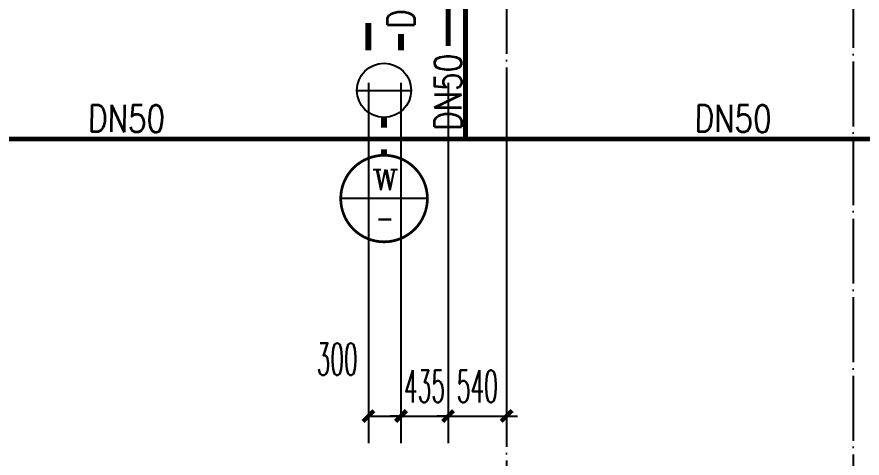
# Model space of a CAD drawing. Extents: x 27938 to 1507990, y 110129 to 923079.
# Drawn here: x 832696 to 840499, y 667259 to 671336 of the extents above; entities that cross this region are included whole.
import ezdxf
from ezdxf.enums import TextEntityAlignment as Align

# ---------------------------------------------------------------- set-up
doc = ezdxf.new("R2010")
doc.units = 0
doc.header["$LTSCALE"] = 1000
doc.header["$MEASUREMENT"] = 0
doc.linetypes.add('DOTE', pattern=[2.42, 2, -0.2, 0.02, -0.2])
for name, color, linetype in [('DIM_污水', 2, 'Continuous'), ('DOTE', 1, 'Continuous'), ('PIPE-凝结', 150, 'N'), ('PIPE-废水', 31, 'TG_F'), ('PIPE-污水', 2, 'W'), ('TEXT_凝结', 7, 'Continuous'), ('TEXT_废水', 7, 'Continuous'), ('TWT_DIM', 3, 'Continuous'), ('WELL_污水', 2, 'Continuous')]:
    doc.layers.add(name, color=color, linetype=linetype)
doc.styles.add('_TCH_DIM_T3', font='SIMPLEX.shx', dxfattribs={"width": 0.494118, "bigfont": 'GBCBIG.shx'})
doc.styles.add('_TWT_CIRCLE', font='COMPLEX', dxfattribs={"width": 1.1, "height": 3.5, "bigfont": 'HZTXT'})
doc.styles.add('_TWT_PIPEDN', font='SIMPLEX', dxfattribs={"width": 0.8, "height": 3.5, "bigfont": 'HZTXT'})
doc.styles.get("Standard").update_dxf_attribs({"font": 'gbenor.shx', "bigfont": 'gbcbig.shx'})
doc.styles.add('TG_LINETYPE', font='SIMPLEX', dxfattribs={"width": 0.8, "height": 3, "bigfont": 'HZTXT'})
doc.linetypes.add('N', pattern='A,3,-0.2,["N",Standard,S=0.25,R=0,X=-0.1,Y=-0.115],-0.2', length=3.4)
doc.linetypes.add('TG_F', pattern='A,2,-0.3,["F",TG_LINETYPE,S=0.1,R=0,X=-0.23,Y=-0.15],0', length=2.3)
doc.linetypes.add('W', pattern='A,3,-0.2,["W",Standard,S=0.25,R=0,X=-0.1,Y=-0.115],-0.2', length=3.4)
doc.dimstyles.new('_TWT_ARCH&&100', dxfattribs={"dimtxt": 297.5, "dimasz": 100, "dimexe": 250, "dimexo": 300, "dimgap": 126.25, "dimtad": 1, "dimdec": 0, "dimzin": 0, "dimdsep": 46, "dimtxsty": '_TCH_DIM_T3', "dimblk": 'ARCHTICK', "dimcen": 0.09, "dimclrt": 7, "dimazin": 2, "dimtfac": 1, "dimtdec": 0, "dimtix": 1, "dimtmove": 2, "dimatfit": 3, "dimfxl": 1, "dimtolj": 1, "dimtzin": 0, "dimarcsym": 0})

# ---------------------------------------------------------------- blocks, each defined once
blk = doc.blocks.new('_ArchTick')
at = {"color": 0, "linetype": 'ByBlock', "const_width": 0.4}
blk.add_lwpolyline([(-0.5, -0.5), (0.5, 0.5)], dxfattribs=at)
blk = doc.blocks.new('*D666')
at = {"layer": 'Defpoints', "color": 0}
for p in [(835941.6, 671026.7), (836241.6, 671026.7), (836241.6, 667647.9)]:
    blk.add_point(p, dxfattribs=at)
at = {"layer": 'TWT_DIM', "color": 0, "lineweight": -2}
for p, q in [((835941.6, 670726.7), (835941.6, 667397.9)), ((836241.6, 670726.7), (836241.6, 667397.9)), ((835941.6, 667647.9), (836241.6, 667647.9))]:
    blk.add_line(p, q, dxfattribs=at)
at = {"layer": 'TWT_DIM', "color": 0, "lineweight": -2, "xscale": 100, "yscale": 100, "zscale": 100, "rotation": 180}
blk.add_blockref('_ArchTick', (835941.6, 667647.9), dxfattribs=at)
at = {"layer": 'TWT_DIM', "color": 0, "lineweight": -2, "xscale": 100, "yscale": 100, "zscale": 100}
blk.add_blockref('_ArchTick', (836241.6, 667647.9), dxfattribs=at)
at = {"layer": 'TWT_DIM', "color": 7, "insert": (835652.6, 668172.9), "char_height": 297.5, "attachment_point": 5, "style": '_TCH_DIM_T3'}
blk.add_mtext('\\A1;300', dxfattribs=at)
blk = doc.blocks.new('*D667')
at = {"layer": 'Defpoints', "color": 0}
for p in [(836241.6, 671026.7), (836676.6, 671026.7), (836676.6, 667647.9)]:
    blk.add_point(p, dxfattribs=at)
at = {"layer": 'TWT_DIM', "color": 0, "lineweight": -2}
for p, q in [((836241.6, 670726.7), (836241.6, 667397.9)), ((836676.6, 670726.7), (836676.6, 667397.9)), ((836241.6, 667647.9), (836141.6, 667647.9)), ((836241.6, 667647.9), (836676.6, 667647.9)), ((836676.6, 667647.9), (836776.6, 667647.9))]:
    blk.add_line(p, q, dxfattribs=at)
at = {"layer": 'TWT_DIM', "color": 0, "lineweight": -2, "xscale": 100, "yscale": 100, "zscale": 100}
blk.add_blockref('_ArchTick', (836241.6, 667647.9), dxfattribs=at)
at = {"layer": 'TWT_DIM', "color": 0, "lineweight": -2, "xscale": 100, "yscale": 100, "zscale": 100, "rotation": 180}
blk.add_blockref('_ArchTick', (836676.6, 667647.9), dxfattribs=at)
at = {"layer": 'TWT_DIM', "color": 7, "insert": (836459.1, 667922.9), "char_height": 297.5, "attachment_point": 5, "style": '_TCH_DIM_T3'}
blk.add_mtext('\\A1;435', dxfattribs=at)
blk = doc.blocks.new('*D668')
at = {"layer": 'Defpoints', "color": 0}
for p in [(836676.6, 671026.7), (837216.6, 671026.7), (837216.6, 667647.9)]:
    blk.add_point(p, dxfattribs=at)
at = {"layer": 'TWT_DIM', "color": 0, "lineweight": -2}
for p, q in [((836676.6, 670726.7), (836676.6, 667397.9)), ((837216.6, 670726.7), (837216.6, 667397.9)), ((836676.6, 667647.9), (836576.6, 667647.9)), ((836676.6, 667647.9), (837216.6, 667647.9)), ((837216.6, 667647.9), (837316.6, 667647.9))]:
    blk.add_line(p, q, dxfattribs=at)
at = {"layer": 'TWT_DIM', "color": 0, "lineweight": -2, "xscale": 100, "yscale": 100, "zscale": 100}
blk.add_blockref('_ArchTick', (836676.6, 667647.9), dxfattribs=at)
at = {"layer": 'TWT_DIM', "color": 0, "lineweight": -2, "xscale": 100, "yscale": 100, "zscale": 100, "rotation": 180}
blk.add_blockref('_ArchTick', (837216.6, 667647.9), dxfattribs=at)
at = {"layer": 'TWT_DIM', "color": 7, "insert": (836946.6, 667922.9), "char_height": 297.5, "attachment_point": 5, "style": '_TCH_DIM_T3'}
blk.add_mtext('\\A1;540', dxfattribs=at)
blk = doc.blocks.new('$TWTSYS$00000190')
blk.add_line((0, 0.5, 0), (0, -0.5, 0))
blk.add_circle((0, 0, 0), 0.5)
blk = doc.blocks.new('*D1459')
at = {"layer": 'Defpoints', "color": 0}
for p in [(835941.6, 671026.7), (836241.6, 671026.7), (836241.6, 667647.9)]:
    blk.add_point(p, dxfattribs=at)
at = {"layer": 'TWT_DIM', "color": 0, "lineweight": -2}
for p, q in [((835941.6, 670726.7), (835941.6, 667397.9)), ((836241.6, 670726.7), (836241.6, 667397.9)), ((835941.6, 667647.9), (836241.6, 667647.9))]:
    blk.add_line(p, q, dxfattribs=at)
at = {"layer": 'TWT_DIM', "color": 0, "lineweight": -2, "xscale": 100, "yscale": 100, "zscale": 100, "rotation": 180}
blk.add_blockref('_ArchTick', (835941.6, 667647.9), dxfattribs=at)
at = {"layer": 'TWT_DIM', "color": 0, "lineweight": -2, "xscale": 100, "yscale": 100, "zscale": 100}
blk.add_blockref('_ArchTick', (836241.6, 667647.9), dxfattribs=at)
at = {"layer": 'TWT_DIM', "color": 7, "insert": (835652.6, 668172.9), "char_height": 297.5, "attachment_point": 5, "style": '_TCH_DIM_T3'}
blk.add_mtext('\\A1;300', dxfattribs=at)
blk = doc.blocks.new('*D1460')
at = {"layer": 'Defpoints', "color": 0}
for p in [(836241.6, 671026.7), (836676.6, 671026.7), (836676.6, 667647.9)]:
    blk.add_point(p, dxfattribs=at)
at = {"layer": 'TWT_DIM', "color": 0, "lineweight": -2}
for p, q in [((836241.6, 670726.7), (836241.6, 667397.9)), ((836676.6, 670726.7), (836676.6, 667397.9)), ((836241.6, 667647.9), (836141.6, 667647.9)), ((836241.6, 667647.9), (836676.6, 667647.9)), ((836676.6, 667647.9), (836776.6, 667647.9))]:
    blk.add_line(p, q, dxfattribs=at)
at = {"layer": 'TWT_DIM', "color": 0, "lineweight": -2, "xscale": 100, "yscale": 100, "zscale": 100}
blk.add_blockref('_ArchTick', (836241.6, 667647.9), dxfattribs=at)
at = {"layer": 'TWT_DIM', "color": 0, "lineweight": -2, "xscale": 100, "yscale": 100, "zscale": 100, "rotation": 180}
blk.add_blockref('_ArchTick', (836676.6, 667647.9), dxfattribs=at)
at = {"layer": 'TWT_DIM', "color": 7, "insert": (836459.1, 667922.9), "char_height": 297.5, "attachment_point": 5, "style": '_TCH_DIM_T3'}
blk.add_mtext('\\A1;435', dxfattribs=at)
blk = doc.blocks.new('*D1461')
at = {"layer": 'Defpoints', "color": 0}
for p in [(836676.6, 671026.7), (837216.6, 671026.7), (837216.6, 667647.9)]:
    blk.add_point(p, dxfattribs=at)
at = {"layer": 'TWT_DIM', "color": 0, "lineweight": -2}
for p, q in [((836676.6, 670726.7), (836676.6, 667397.9)), ((837216.6, 670726.7), (837216.6, 667397.9)), ((836676.6, 667647.9), (836576.6, 667647.9)), ((836676.6, 667647.9), (837216.6, 667647.9)), ((837216.6, 667647.9), (837316.6, 667647.9))]:
    blk.add_line(p, q, dxfattribs=at)
at = {"layer": 'TWT_DIM', "color": 0, "lineweight": -2, "xscale": 100, "yscale": 100, "zscale": 100}
blk.add_blockref('_ArchTick', (836676.6, 667647.9), dxfattribs=at)
at = {"layer": 'TWT_DIM', "color": 0, "lineweight": -2, "xscale": 100, "yscale": 100, "zscale": 100, "rotation": 180}
blk.add_blockref('_ArchTick', (837216.6, 667647.9), dxfattribs=at)
at = {"layer": 'TWT_DIM', "color": 7, "insert": (836946.6, 667922.9), "char_height": 297.5, "attachment_point": 5, "style": '_TCH_DIM_T3'}
blk.add_mtext('\\A1;540', dxfattribs=at)

msp = doc.modelspace()

# ---------------------------------------------------------------- linework, layer by layer
at = {"layer": 'DIM_污水'}
msp.add_line((836485.6, 669657.2), (835685.6, 669657.2), dxfattribs=at)
at = {"layer": 'DIM_污水', "const_width": 25}
msp.add_lwpolyline([(836485.6, 669657.2, 1), (835685.6, 669657.2, 1)], format="xyb", close=True, dxfattribs=at)
at = {"layer": 'DOTE', "color": 169, "linetype": 'DOTE', "ltscale": 0.3}
for p, q in [((837216.8, 681757.2), (837216.6, 666975.2)), ((840416.6, 677457.2), (840416.6, 666975.2))]:
    msp.add_line(p, q, dxfattribs=at)
at = {"layer": 'PIPE-凝结', "ltscale": 0.5, "const_width": 45}
for points in [[(836676.6, 672832.2), (836676.6, 671222.2)], [(836836.6, 672844.6), (836836.6, 670207.2)], [(836676.6, 671222.2), (836676.6, 671067.8)], [(830866.6, 670207.2), (852616.6, 670207.2)]]:
    msp.add_lwpolyline(points, dxfattribs=at)
at = {"layer": 'PIPE-废水', "ltscale": 0.5, "const_width": 55}
for points in [[(835941.6, 671026.7), (835941.6, 671280.2)], [(836241.6, 671026.7), (836241.6, 671178.6)]]:
    msp.add_lwpolyline(points, dxfattribs=at)
at = {"layer": 'PIPE-污水', "const_width": 55}
for points in [[(836085.9, 670407.2), (836086.1, 670312.7)], [(836086.4, 670113.1), (836086.4, 670057.2)]]:
    msp.add_lwpolyline(points, dxfattribs=at)

# ---------------------------------------------------------------- block references
at = {"layer": 'WELL_污水', "xscale": 500, "yscale": 500, "zscale": 500, "rotation": 90}
msp.add_blockref('$TWTSYS$00000190', (836085.6, 670657.2), dxfattribs=at)

# ---------------------------------------------------------------- texts
at = {"layer": 'DIM_污水', "color": 7, "style": '_TWT_CIRCLE'}
for s, height, width, p, p2 in [('W', 193.3, 1.21, (835974.2, 669733.5), (836219.2, 669733.5)), ('-', 207, 0.941111, (836009.7, 669375.9), (836176.6, 669375.9))]:
    msp.add_text(s, height=height, dxfattribs=dict(at, width=width)).set_placement(p, p2, align=Align.FIT)
at = {"layer": 'TEXT_凝结', "style": '_TWT_PIPEDN', "width": 0.8}
for rotation, p in [(90, (836801.6, 670284.5)), (359.48278, (833352, 670275.3)), (359.48278, (838951.6, 670275.3))]:
    msp.add_text('DN50', height=250, rotation=rotation, dxfattribs=at).set_placement(p)
at = {"layer": 'TEXT_废水', "style": '_TWT_PIPEDN', "width": 0.8}
msp.add_text('DN100', height=250, rotation=90, dxfattribs=at).set_placement((836366.6, 671228.6))

# ---------------------------------------------------------------- dimensions: what is measured, and where the dimension line sits
at = {"layer": 'TWT_DIM'}
for picture in ['*D666', '*D1459']:
    dim = msp.add_linear_dim(base=(836241.6, 667647.9), p1=(835941.6, 671026.7), p2=(836241.6, 671026.7), angle=0, dimstyle='_TWT_ARCH&&100', dxfattribs=at)
    dim.commit()
    dim.dimension.update_dxf_attribs({"geometry": picture, "text_midpoint": (835652.6, 668172.9), "dimtype": 129})
for p1, p2, picture, middle in [((836241.6, 671026.7), (836676.6, 671026.7), '*D667', (836459.1, 667922.9)), ((836241.6, 671026.7), (836676.6, 671026.7), '*D1460', (836459.1, 667922.9)), ((836676.6, 671026.7), (837216.6, 671026.7), '*D668', (836946.6, 667922.9)), ((836676.6, 671026.7), (837216.6, 671026.7), '*D1461', (836946.6, 667922.9))]:
    dim = msp.add_aligned_dim(p1=p1, p2=p2, distance=-3378.8, dimstyle='_TWT_ARCH&&100', dxfattribs=at)
    dim.commit()
    dim.dimension.update_dxf_attribs({"geometry": picture, "text_midpoint": middle})

doc.saveas('drawing.dxf')
